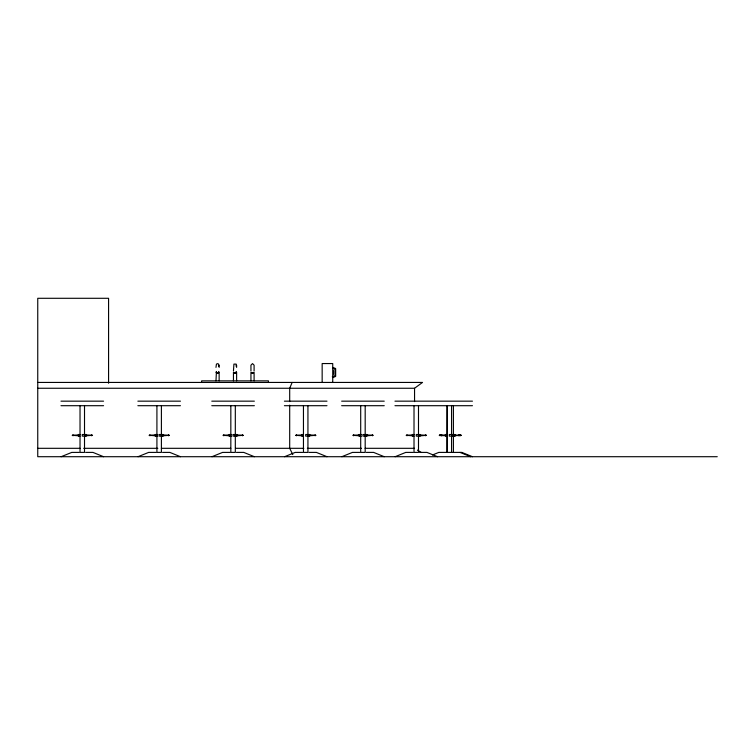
<?xml version="1.0" encoding="UTF-8"?>
<svg xmlns="http://www.w3.org/2000/svg" width="755" height="755" viewBox="0 0 755 755"><rect width="100%" height="100%" fill="white"/><g stroke="black" fill="none" stroke-linecap="round" stroke-linejoin="round"><path stroke-width="1.13" d="M453.349 434.852L453.349 435.824M453.519 435.824L453.519 434.852M218.676 366.345L218.676 364.108L217.553 363.646L216.44 364.108L215.977 367.392M236.155 366.335L236.155 364.099L233.918 364.099L233.455 370.865M292.147 382.436L289.693 388.259L289.693 401.622M73.027 435.824L73.027 434.852M91.704 434.852L91.704 435.824M149.915 435.824L149.915 434.852M168.591 434.852L168.591 435.824M223.829 435.824L223.829 434.852M242.506 434.852L242.506 435.824M296.451 435.824L296.451 434.852M315.128 434.852L315.128 435.824M353.699 435.824L353.699 434.852M372.375 434.852L372.375 435.824M407.011 435.824L407.011 434.852M425.688 434.852L425.688 435.824M440.061 435.824L440.156 434.852M441.354 434.852L441.354 435.824M441.92 435.824L441.92 434.852M458.832 434.852L458.832 435.824M459.304 435.824L459.304 434.852M460.597 434.852L460.597 435.824M215.977 380.86L216.44 371.46M218.676 371.46L218.676 372.876L216.44 372.876L215.977 372.168M236.155 371.469L236.155 372.876L235.041 373.168L233.455 372.168L233.455 380.86M37.75 388.259L414.552 388.259L422.526 382.436L37.75 382.436M332.294 376.717L335.314 375.49L335.314 369.488L332.493 368.336M332.861 377.566L335.664 376.424L335.664 368.544L332.861 367.411M61.155 456.709L71.763 452.405L79.086 452.405M138.042 456.709L148.65 452.405L155.974 452.405M211.966 456.709L222.565 452.405L229.888 452.405M284.578 456.709L295.186 452.405L302.51 452.405M341.836 456.709L352.434 452.405L359.767 452.405M395.148 456.709L405.746 452.405L413.07 452.405M432.436 454.991L438.797 452.405L446.922 452.405M218.119 373.008L217.072 373.036M235.541 373.036L234.531 373.036M253.104 373.036L251.934 373.036M60.976 401.16L103.567 401.16M137.863 401.16L180.454 401.16M211.778 401.16L254.369 401.16M284.399 401.16L326.99 401.16M341.647 401.16L384.248 401.16M394.959 401.16L472.46 401.16M60.976 405.699L103.567 405.699M137.863 405.699L180.454 405.699M211.778 405.699L254.369 405.699M284.399 405.699L326.99 405.699M341.647 405.699L384.248 405.699M394.959 405.699L472.46 405.699M80.049 434.512L78.369 434.512L78.369 436.126L80.049 436.126M157.776 434.512L155.256 434.512L155.256 436.126L157.776 436.126M231.691 434.512L229.171 434.512L229.171 436.126L231.691 436.126M303.472 434.512L301.792 434.512L301.792 436.126L303.472 436.126M361.56 434.512L359.05 434.512L359.05 436.126L361.56 436.126M414.033 434.512L412.353 434.512L412.353 436.126L414.033 436.126M447.177 434.512L445.412 434.512L445.497 436.126L447.177 436.126M79.473 434.852L72.187 435.333L79.473 435.824M85.249 434.852L92.544 435.333L85.249 435.824M156.37 434.852L149.075 435.333L156.37 435.824M162.136 434.852L169.431 435.333L162.136 435.824M230.284 434.852L222.989 435.333L230.284 435.824M236.051 434.852L243.346 435.333L236.23 435.824M302.897 434.852L295.611 435.333L302.897 435.824M308.672 434.852L315.968 435.333L308.672 435.824M360.154 434.852L352.859 435.333L360.154 435.824M365.92 434.852L373.215 435.333L366.1 435.824M413.466 434.852L406.171 435.333L413.466 435.824M419.233 434.852L426.528 435.333L420.393 435.824M446.611 434.852L439.221 435.333L446.516 435.824M452.462 434.852L461.437 435.333L452.462 435.824M37.75 448.31L80.134 448.31M83.663 448.31L157.833 448.31M161.362 448.31L230.832 448.31M235.541 448.31L303.831 448.31M307.361 448.31L361.541 448.31M365.08 448.31L414.552 448.31M85.636 452.405L92.969 452.405L103.567 456.709M162.533 452.405L169.856 452.405L180.454 456.709M236.447 452.405L243.771 452.405L254.369 456.709M309.059 452.405L316.392 452.405L326.99 456.709M366.317 452.405L373.64 452.405L384.248 456.709M419.629 452.405L426.952 452.405L437.551 456.709M447.158 452.405L447.158 405.699L447.073 452.405L461.862 452.405L472.46 456.709M717.25 456.709L37.75 456.709L37.75 298.291L108.578 298.291L108.578 383.257M460.003 452.405L470.695 456.709M417.449 450.112L421.328 452.509M440.061 434.852L440.344 435.333M292.817 454.604L289.693 448.31L289.693 405.124M453.755 434.512L453.755 436.126M453.406 405.699L453.406 452.405M451.905 434.512L451.905 436.126M451.556 405.699L451.556 452.405M418.846 434.512L418.846 436.126M418.496 405.699L418.496 452.405L414.014 452.405L414.014 405.699M414.552 388.259L414.552 401.622M365.543 434.512L365.543 436.126M365.184 405.699L365.184 452.405L360.701 452.405L360.701 405.699M333.814 370.507L333.814 374.461M332.728 382.436L332.728 363.551L322.159 363.551L322.159 382.436M308.285 434.512L308.285 436.126M307.936 405.699L307.936 452.405L303.453 452.405L303.453 405.699M268.421 382.436L268.421 380.86L201.651 380.86L201.651 382.436M254.095 370.884L254.095 365.184L252.519 363.599L250.943 365.184L250.943 370.884M254.095 380.86L254.095 372.196L252.519 373.187L250.943 372.196L250.943 380.86M236.617 365.222L236.617 367.383M236.617 372.168L236.617 380.86M235.664 434.512L235.664 436.126M235.315 405.699L235.315 452.405L230.832 452.405L230.832 405.699M219.139 365.231L219.139 367.392M219.139 372.168L219.139 380.86M161.749 434.512L161.749 436.126M161.4 405.699L161.4 452.405L156.917 452.405L156.917 405.699M84.862 434.512L84.862 436.126M84.513 405.699L84.513 452.405L80.03 452.405L80.03 405.699M84.456 434.852L84.626 435.824L84.456 434.852M161.344 434.852L161.523 435.824L161.344 434.852M235.258 434.852L235.437 435.824L235.258 434.852M307.88 434.852L308.049 435.824L307.88 434.852M365.137 434.852L365.307 435.824L365.137 434.852M418.44 434.852L418.619 435.824L418.44 434.852M451.499 434.852L451.669 435.824L451.499 434.852M86.249 434.512L82.267 434.512L82.267 436.126L86.249 436.126L86.249 434.512M163.137 434.512L159.163 434.512L159.163 436.126L163.137 436.126L163.137 434.512M237.051 434.512L233.078 434.512L233.078 436.126L237.051 436.126L237.051 434.512M309.673 434.512L305.69 434.512L305.69 436.126L309.673 436.126L309.673 434.512M366.921 434.512L362.947 434.512L362.947 436.126L366.921 436.126L366.921 434.512M420.233 434.512L416.26 434.512L416.26 436.126L420.233 436.126L420.233 434.512M455.142 434.512L449.31 434.512L449.31 436.126L455.142 436.126L455.142 434.512"/></g></svg>
